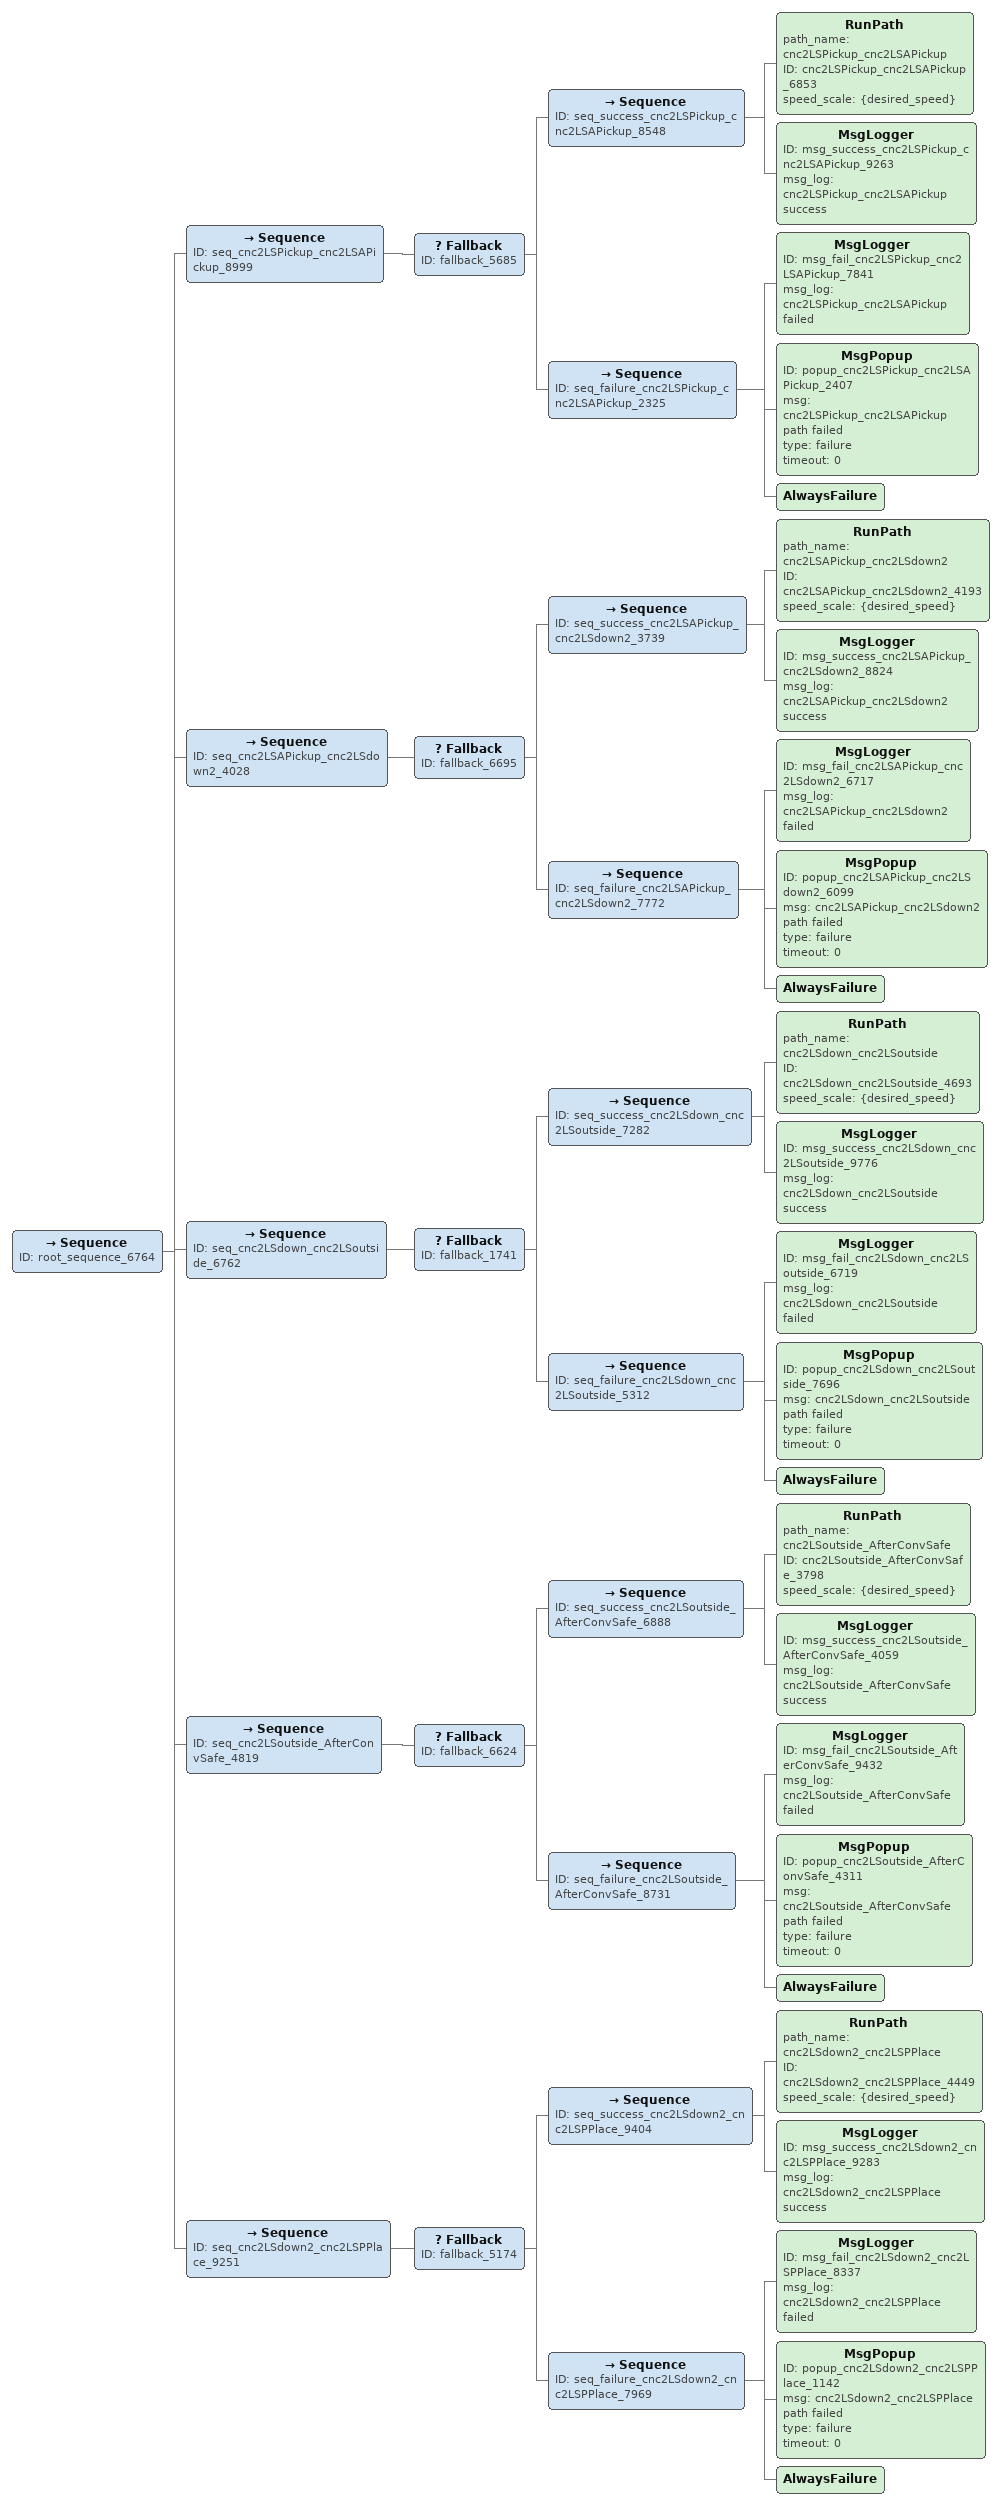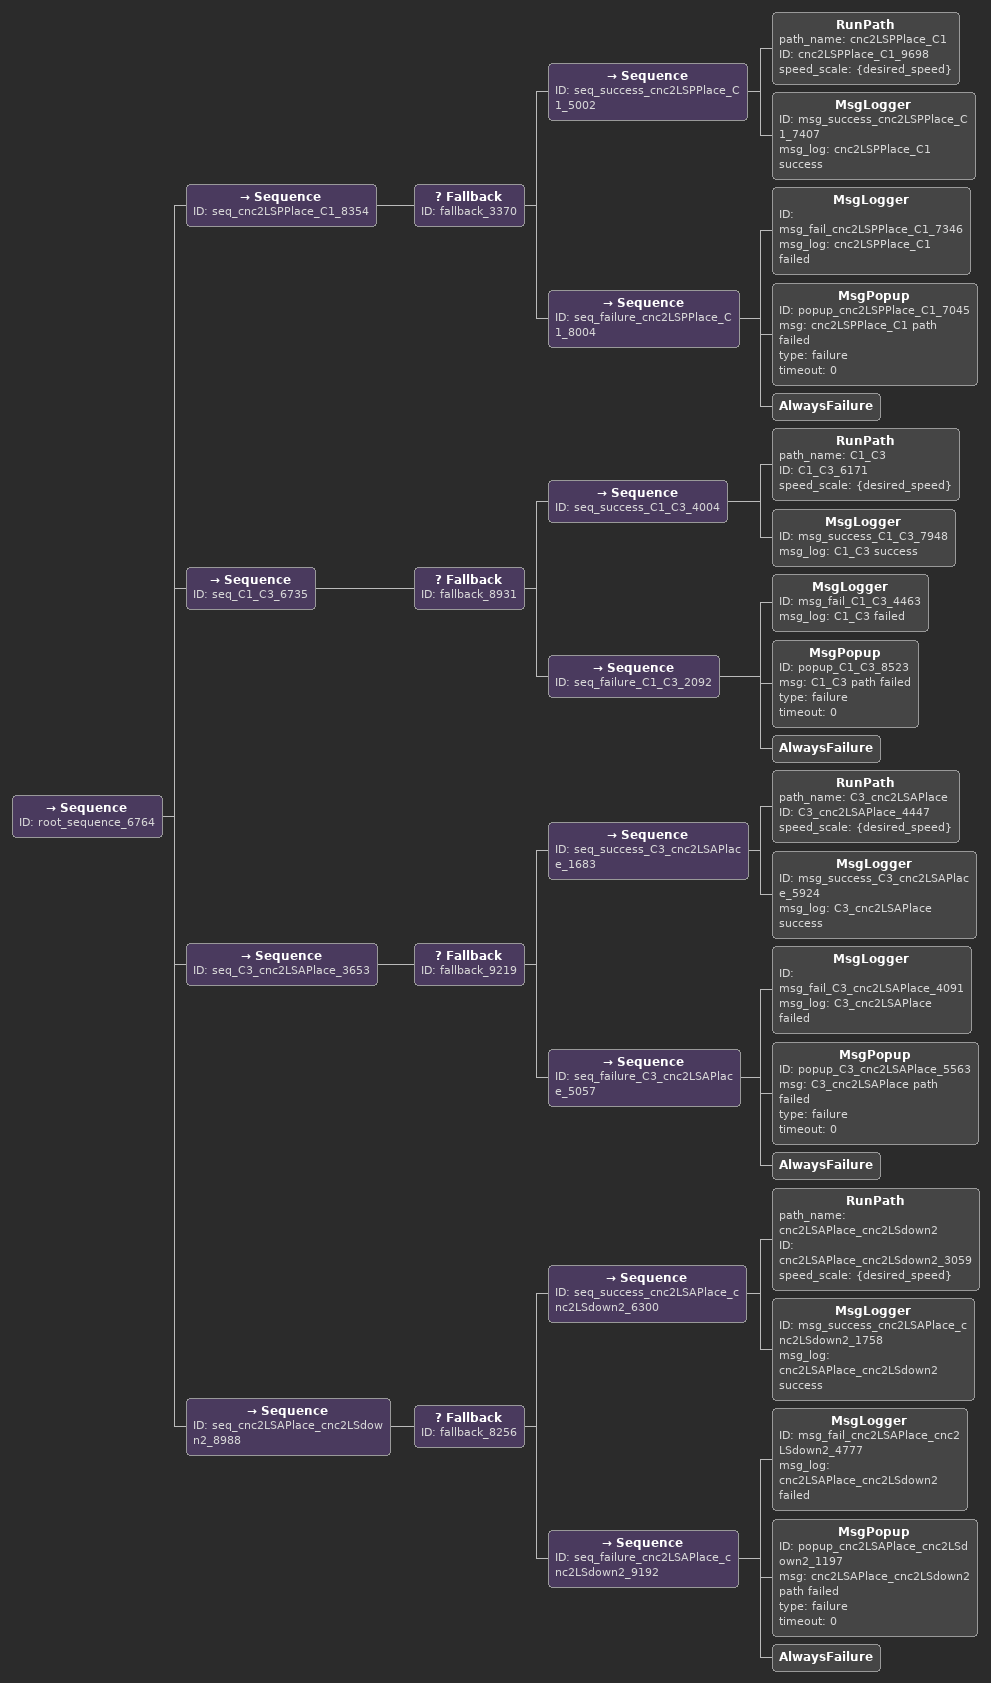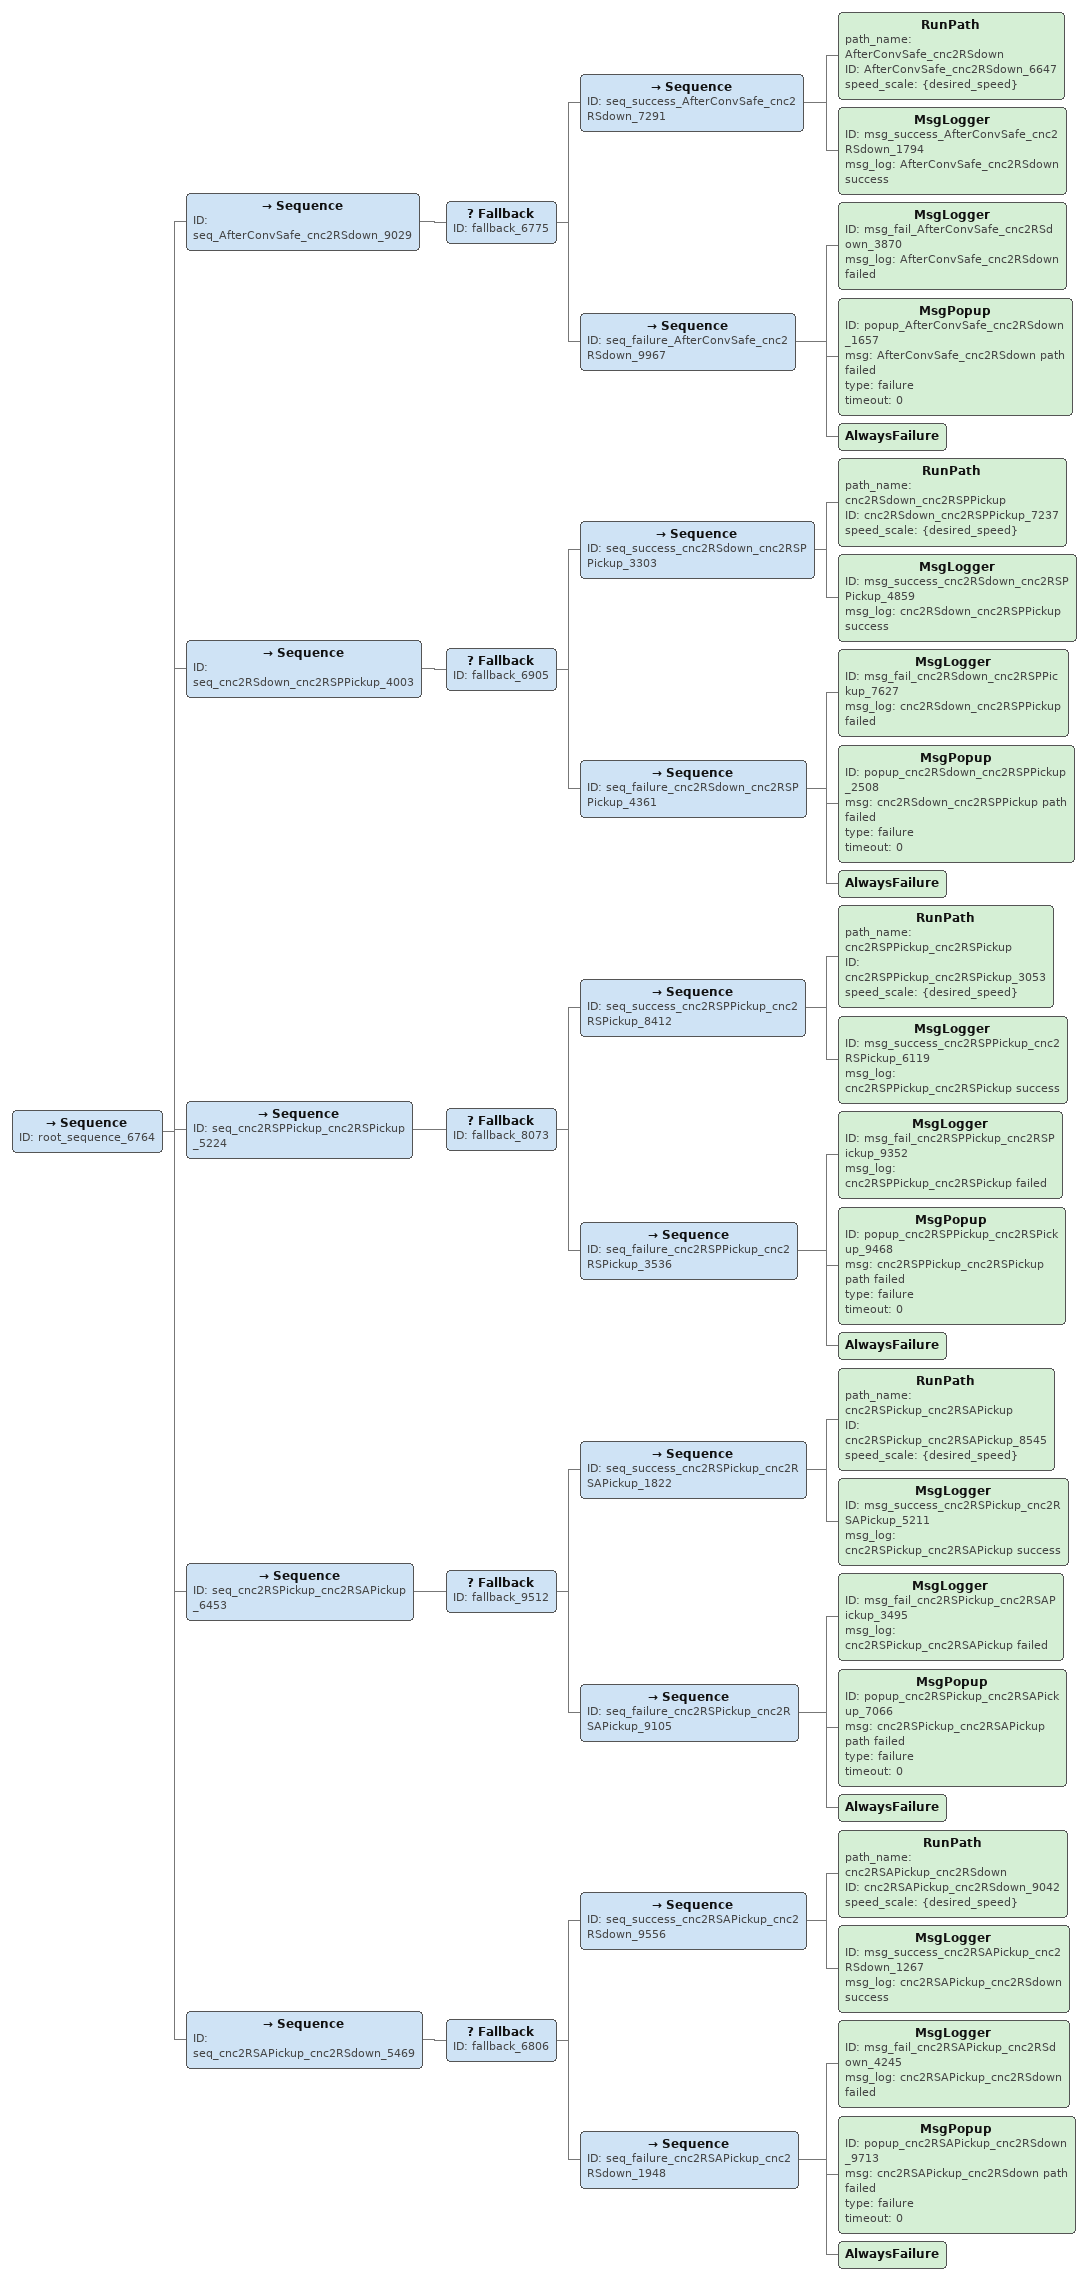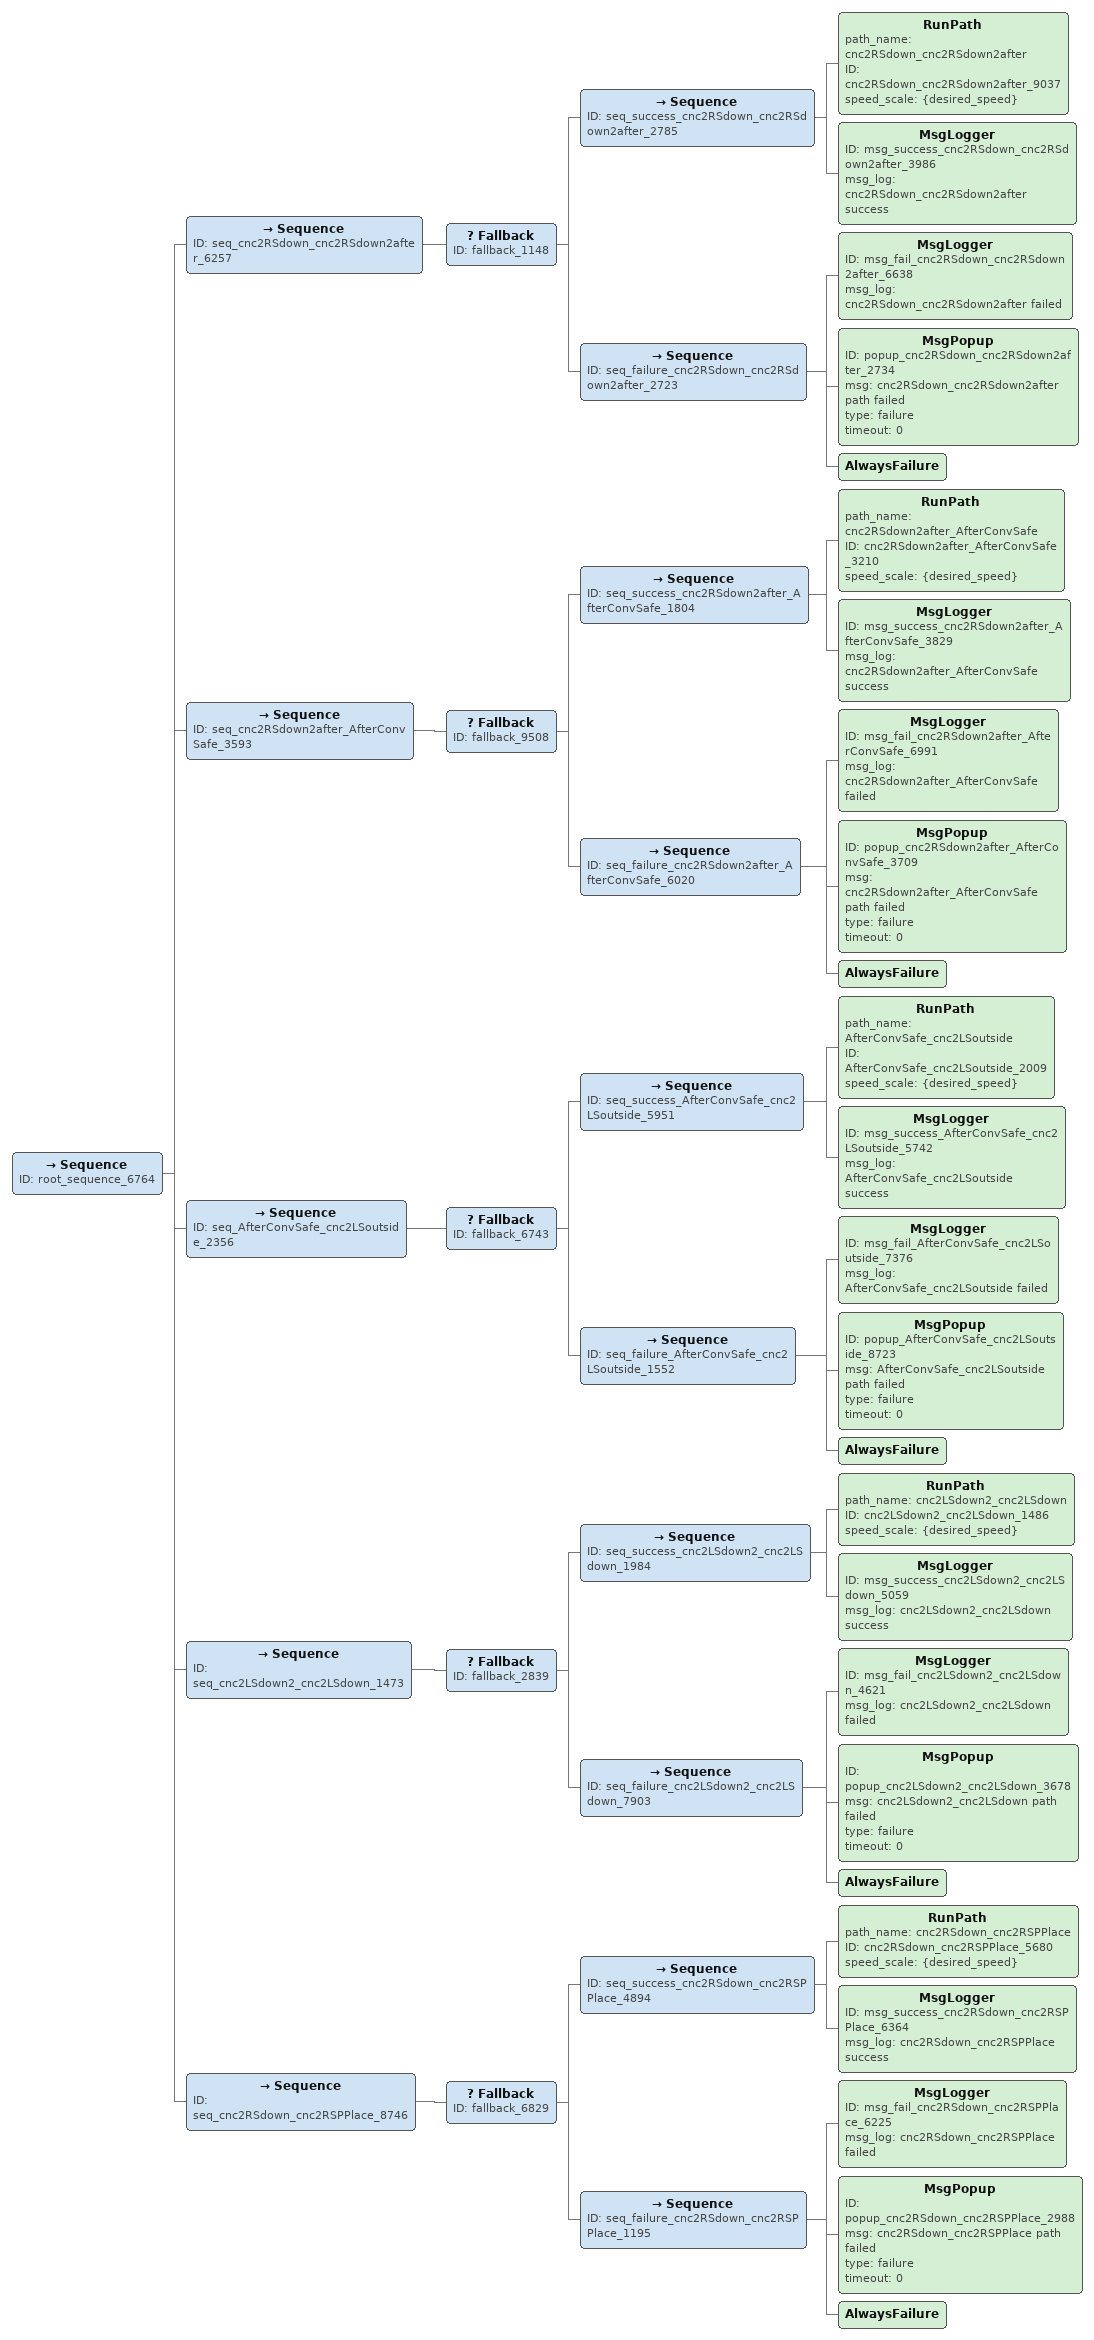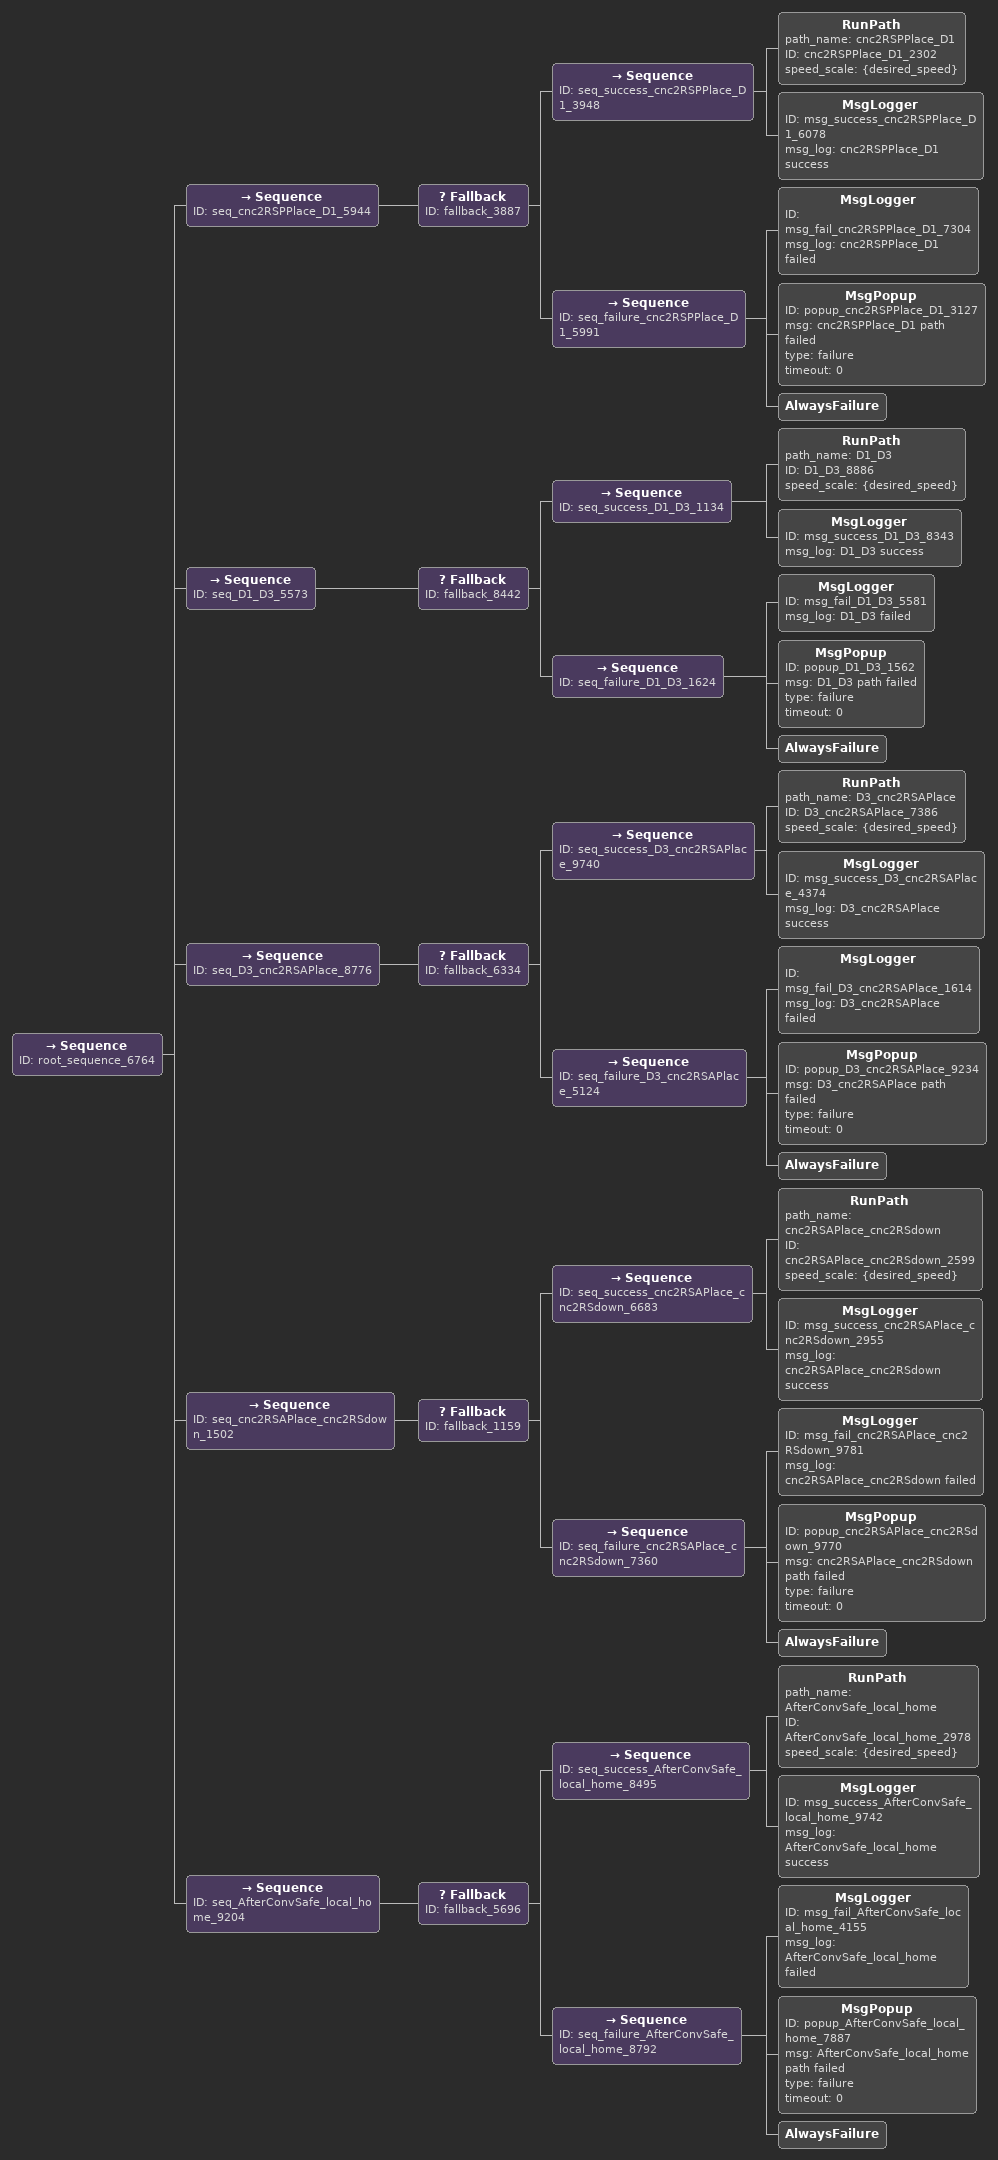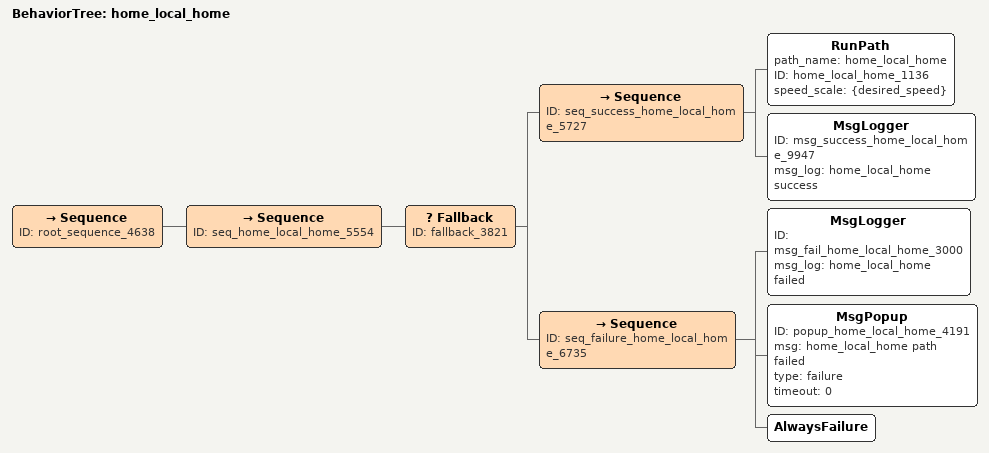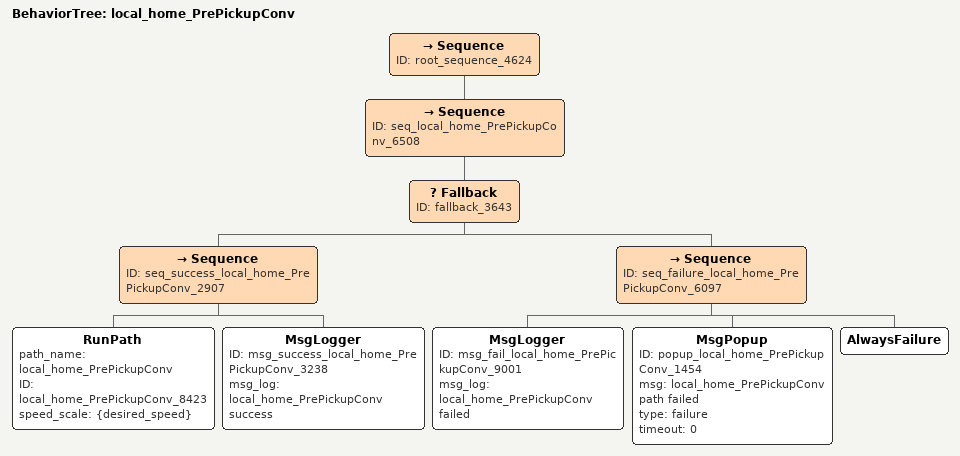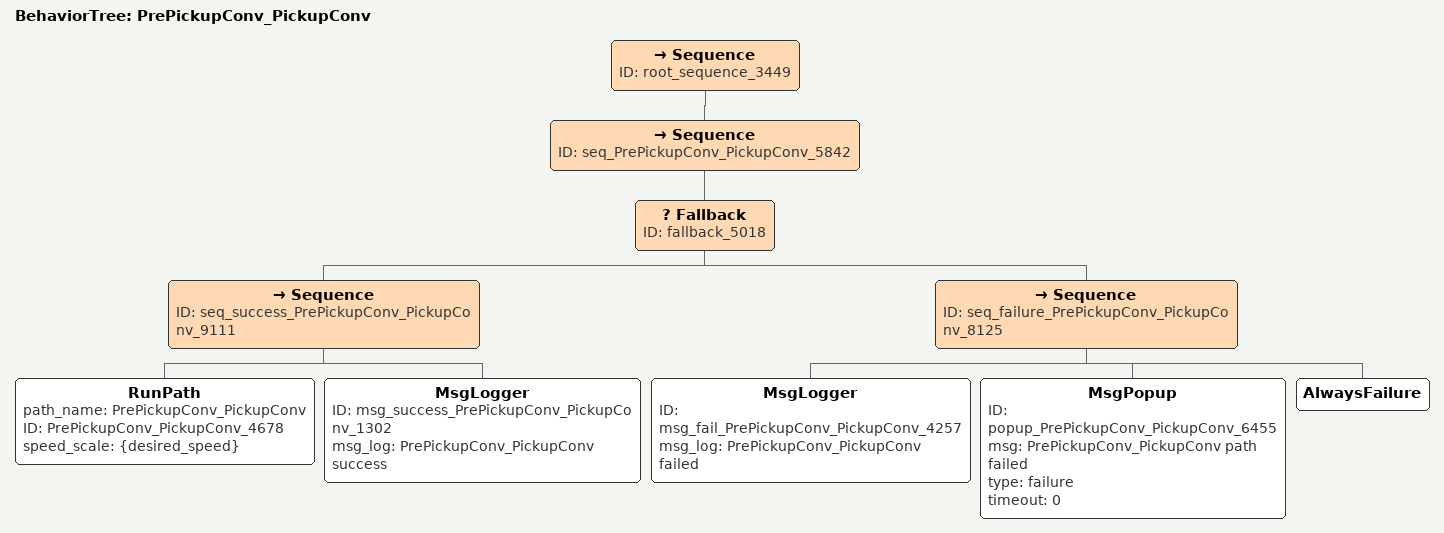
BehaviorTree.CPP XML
<Sequence ID="root_sequence_6764">
    <Sequence ID="seq_cnc2LSPickup_cnc2LSAPickup_8999">
        <Fallback ID="fallback_5685">
            <Sequence ID="seq_success_cnc2LSPickup_cnc2LSAPickup_8548">
                <RunPath path_name="cnc2LSPickup_cnc2LSAPickup" ID="cnc2LSPickup_cnc2LSAPickup_6853" speed_scale="{desired_speed}"/>
                <MsgLogger ID="msg_success_cnc2LSPickup_cnc2LSAPickup_9263" msg_log="cnc2LSPickup_cnc2LSAPickup success"/>
            </Sequence>
            <Sequence ID="seq_failure_cnc2LSPickup_cnc2LSAPickup_2325">
                <MsgLogger ID="msg_fail_cnc2LSPickup_cnc2LSAPickup_7841" msg_log="cnc2LSPickup_cnc2LSAPickup failed"/>
                <MsgPopup ID="popup_cnc2LSPickup_cnc2LSAPickup_2407" msg="cnc2LSPickup_cnc2LSAPickup path failed" type="failure" timeout="0"/>
                <AlwaysFailure/>
            </Sequence>
        </Fallback>
    </Sequence>
    <Sequence ID="seq_cnc2LSAPickup_cnc2LSdown2_4028">
        <Fallback ID="fallback_6695">
            <Sequence ID="seq_success_cnc2LSAPickup_cnc2LSdown2_3739">
                <RunPath path_name="cnc2LSAPickup_cnc2LSdown2" ID="cnc2LSAPickup_cnc2LSdown2_4193" speed_scale="{desired_speed}"/>
                <MsgLogger ID="msg_success_cnc2LSAPickup_cnc2LSdown2_8824" msg_log="cnc2LSAPickup_cnc2LSdown2 success"/>
            </Sequence>
            <Sequence ID="seq_failure_cnc2LSAPickup_cnc2LSdown2_7772">
                <MsgLogger ID="msg_fail_cnc2LSAPickup_cnc2LSdown2_6717" msg_log="cnc2LSAPickup_cnc2LSdown2 failed"/>
                <MsgPopup ID="popup_cnc2LSAPickup_cnc2LSdown2_6099" msg="cnc2LSAPickup_cnc2LSdown2 path failed" type="failure" timeout="0"/>
                <AlwaysFailure/>
            </Sequence>
        </Fallback>
    </Sequence>
    <Sequence ID="seq_cnc2LSdown_cnc2LSoutside_6762">
        <Fallback ID="fallback_1741">
            <Sequence ID="seq_success_cnc2LSdown_cnc2LSoutside_7282">
                <RunPath path_name="cnc2LSdown_cnc2LSoutside" ID="cnc2LSdown_cnc2LSoutside_4693" speed_scale="{desired_speed}"/>
                <MsgLogger ID="msg_success_cnc2LSdown_cnc2LSoutside_9776" msg_log="cnc2LSdown_cnc2LSoutside success"/>
            </Sequence>
            <Sequence ID="seq_failure_cnc2LSdown_cnc2LSoutside_5312">
                <MsgLogger ID="msg_fail_cnc2LSdown_cnc2LSoutside_6719" msg_log="cnc2LSdown_cnc2LSoutside failed"/>
                <MsgPopup ID="popup_cnc2LSdown_cnc2LSoutside_7696" msg="cnc2LSdown_cnc2LSoutside path failed" type="failure" timeout="0"/>
                <AlwaysFailure/>
            </Sequence>
        </Fallback>
    </Sequence>
    <Sequence ID="seq_cnc2LSoutside_AfterConvSafe_4819">
        <Fallback ID="fallback_6624">
            <Sequence ID="seq_success_cnc2LSoutside_AfterConvSafe_6888">
                <RunPath path_name="cnc2LSoutside_AfterConvSafe" ID="cnc2LSoutside_AfterConvSafe_3798" speed_scale="{desired_speed}"/>
                <MsgLogger ID="msg_success_cnc2LSoutside_AfterConvSafe_4059" msg_log="cnc2LSoutside_AfterConvSafe success"/>
            </Sequence>
            <Sequence ID="seq_failure_cnc2LSoutside_AfterConvSafe_8731">
                <MsgLogger ID="msg_fail_cnc2LSoutside_AfterConvSafe_9432" msg_log="cnc2LSoutside_AfterConvSafe failed"/>
                <MsgPopup ID="popup_cnc2LSoutside_AfterConvSafe_4311" msg="cnc2LSoutside_AfterConvSafe path failed" type="failure" timeout="0"/>
                <AlwaysFailure/>
            </Sequence>
        </Fallback>
    </Sequence>
    <Sequence ID="seq_cnc2LSdown2_cnc2LSPPlace_9251">
        <Fallback ID="fallback_5174">
            <Sequence ID="seq_success_cnc2LSdown2_cnc2LSPPlace_9404">
                <RunPath path_name="cnc2LSdown2_cnc2LSPPlace" ID="cnc2LSdown2_cnc2LSPPlace_4449" speed_scale="{desired_speed}"/>
                <MsgLogger ID="msg_success_cnc2LSdown2_cnc2LSPPlace_9283" msg_log="cnc2LSdown2_cnc2LSPPlace success"/>
            </Sequence>
            <Sequence ID="seq_failure_cnc2LSdown2_cnc2LSPPlace_7969">
                <MsgLogger ID="msg_fail_cnc2LSdown2_cnc2LSPPlace_8337" msg_log="cnc2LSdown2_cnc2LSPPlace failed"/>
                <MsgPopup ID="popup_cnc2LSdown2_cnc2LSPPlace_1142" msg="cnc2LSdown2_cnc2LSPPlace path failed" type="failure" timeout="0"/>
                <AlwaysFailure/>
            </Sequence>
        </Fallback>
    </Sequence>
</Sequence>

<Sequence ID="root_sequence_6764">
    <Sequence ID="seq_cnc2LSPPlace_C1_8354">
        <Fallback ID="fallback_3370">
            <Sequence ID="seq_success_cnc2LSPPlace_C1_5002">
                <RunPath path_name="cnc2LSPPlace_C1" ID="cnc2LSPPlace_C1_9698" speed_scale="{desired_speed}"/>
                <MsgLogger ID="msg_success_cnc2LSPPlace_C1_7407" msg_log="cnc2LSPPlace_C1 success"/>
            </Sequence>
            <Sequence ID="seq_failure_cnc2LSPPlace_C1_8004">
                <MsgLogger ID="msg_fail_cnc2LSPPlace_C1_7346" msg_log="cnc2LSPPlace_C1 failed"/>
                <MsgPopup ID="popup_cnc2LSPPlace_C1_7045" msg="cnc2LSPPlace_C1 path failed" type="failure" timeout="0"/>
                <AlwaysFailure/>
            </Sequence>
        </Fallback>
    </Sequence>
    <Sequence ID="seq_C1_C3_6735">
        <Fallback ID="fallback_8931">
            <Sequence ID="seq_success_C1_C3_4004">
                <RunPath path_name="C1_C3" ID="C1_C3_6171" speed_scale="{desired_speed}"/>
                <MsgLogger ID="msg_success_C1_C3_7948" msg_log="C1_C3 success"/>
            </Sequence>
            <Sequence ID="seq_failure_C1_C3_2092">
                <MsgLogger ID="msg_fail_C1_C3_4463" msg_log="C1_C3 failed"/>
                <MsgPopup ID="popup_C1_C3_8523" msg="C1_C3 path failed" type="failure" timeout="0"/>
                <AlwaysFailure/>
            </Sequence>
        </Fallback>
    </Sequence>
    <Sequence ID="seq_C3_cnc2LSAPlace_3653">
        <Fallback ID="fallback_9219">
            <Sequence ID="seq_success_C3_cnc2LSAPlace_1683">
                <RunPath path_name="C3_cnc2LSAPlace" ID="C3_cnc2LSAPlace_4447" speed_scale="{desired_speed}"/>
                <MsgLogger ID="msg_success_C3_cnc2LSAPlace_5924" msg_log="C3_cnc2LSAPlace success"/>
            </Sequence>
            <Sequence ID="seq_failure_C3_cnc2LSAPlace_5057">
                <MsgLogger ID="msg_fail_C3_cnc2LSAPlace_4091" msg_log="C3_cnc2LSAPlace failed"/>
                <MsgPopup ID="popup_C3_cnc2LSAPlace_5563" msg="C3_cnc2LSAPlace path failed" type="failure" timeout="0"/>
                <AlwaysFailure/>
            </Sequence>
        </Fallback>
    </Sequence>
    <Sequence ID="seq_cnc2LSAPlace_cnc2LSdown2_8988">
        <Fallback ID="fallback_8256">
            <Sequence ID="seq_success_cnc2LSAPlace_cnc2LSdown2_6300">
                <RunPath path_name="cnc2LSAPlace_cnc2LSdown2" ID="cnc2LSAPlace_cnc2LSdown2_3059" speed_scale="{desired_speed}"/>
                <MsgLogger ID="msg_success_cnc2LSAPlace_cnc2LSdown2_1758" msg_log="cnc2LSAPlace_cnc2LSdown2 success"/>
            </Sequence>
            <Sequence ID="seq_failure_cnc2LSAPlace_cnc2LSdown2_9192">
                <MsgLogger ID="msg_fail_cnc2LSAPlace_cnc2LSdown2_4777" msg_log="cnc2LSAPlace_cnc2LSdown2 failed"/>
                <MsgPopup ID="popup_cnc2LSAPlace_cnc2LSdown2_1197" msg="cnc2LSAPlace_cnc2LSdown2 path failed" type="failure" timeout="0"/>
                <AlwaysFailure/>
            </Sequence>
        </Fallback>
    </Sequence>
</Sequence>

<Sequence ID="root_sequence_6764">
    <Sequence ID="seq_AfterConvSafe_cnc2RSdown_9029">
        <Fallback ID="fallback_6775">
            <Sequence ID="seq_success_AfterConvSafe_cnc2RSdown_7291">
                <RunPath path_name="AfterConvSafe_cnc2RSdown" ID="AfterConvSafe_cnc2RSdown_6647" speed_scale="{desired_speed}"/>
                <MsgLogger ID="msg_success_AfterConvSafe_cnc2RSdown_1794" msg_log="AfterConvSafe_cnc2RSdown success"/>
            </Sequence>
            <Sequence ID="seq_failure_AfterConvSafe_cnc2RSdown_9967">
                <MsgLogger ID="msg_fail_AfterConvSafe_cnc2RSdown_3870" msg_log="AfterConvSafe_cnc2RSdown failed"/>
                <MsgPopup ID="popup_AfterConvSafe_cnc2RSdown_1657" msg="AfterConvSafe_cnc2RSdown path failed" type="failure" timeout="0"/>
                <AlwaysFailure/>
            </Sequence>
        </Fallback>
    </Sequence>
    <Sequence ID="seq_cnc2RSdown_cnc2RSPPickup_4003">
        <Fallback ID="fallback_6905">
            <Sequence ID="seq_success_cnc2RSdown_cnc2RSPPickup_3303">
                <RunPath path_name="cnc2RSdown_cnc2RSPPickup" ID="cnc2RSdown_cnc2RSPPickup_7237" speed_scale="{desired_speed}"/>
                <MsgLogger ID="msg_success_cnc2RSdown_cnc2RSPPickup_4859" msg_log="cnc2RSdown_cnc2RSPPickup success"/>
            </Sequence>
            <Sequence ID="seq_failure_cnc2RSdown_cnc2RSPPickup_4361">
                <MsgLogger ID="msg_fail_cnc2RSdown_cnc2RSPPickup_7627" msg_log="cnc2RSdown_cnc2RSPPickup failed"/>
                <MsgPopup ID="popup_cnc2RSdown_cnc2RSPPickup_2508" msg="cnc2RSdown_cnc2RSPPickup path failed" type="failure" timeout="0"/>
                <AlwaysFailure/>
            </Sequence>
        </Fallback>
    </Sequence>
    <Sequence ID="seq_cnc2RSPPickup_cnc2RSPickup_5224">
        <Fallback ID="fallback_8073">
            <Sequence ID="seq_success_cnc2RSPPickup_cnc2RSPickup_8412">
                <RunPath path_name="cnc2RSPPickup_cnc2RSPickup" ID="cnc2RSPPickup_cnc2RSPickup_3053" speed_scale="{desired_speed}"/>
                <MsgLogger ID="msg_success_cnc2RSPPickup_cnc2RSPickup_6119" msg_log="cnc2RSPPickup_cnc2RSPickup success"/>
            </Sequence>
            <Sequence ID="seq_failure_cnc2RSPPickup_cnc2RSPickup_3536">
                <MsgLogger ID="msg_fail_cnc2RSPPickup_cnc2RSPickup_9352" msg_log="cnc2RSPPickup_cnc2RSPickup failed"/>
                <MsgPopup ID="popup_cnc2RSPPickup_cnc2RSPickup_9468" msg="cnc2RSPPickup_cnc2RSPickup path failed" type="failure" timeout="0"/>
                <AlwaysFailure/>
            </Sequence>
        </Fallback>
    </Sequence>
    <Sequence ID="seq_cnc2RSPickup_cnc2RSAPickup_6453">
        <Fallback ID="fallback_9512">
            <Sequence ID="seq_success_cnc2RSPickup_cnc2RSAPickup_1822">
                <RunPath path_name="cnc2RSPickup_cnc2RSAPickup" ID="cnc2RSPickup_cnc2RSAPickup_8545" speed_scale="{desired_speed}"/>
                <MsgLogger ID="msg_success_cnc2RSPickup_cnc2RSAPickup_5211" msg_log="cnc2RSPickup_cnc2RSAPickup success"/>
            </Sequence>
            <Sequence ID="seq_failure_cnc2RSPickup_cnc2RSAPickup_9105">
                <MsgLogger ID="msg_fail_cnc2RSPickup_cnc2RSAPickup_3495" msg_log="cnc2RSPickup_cnc2RSAPickup failed"/>
                <MsgPopup ID="popup_cnc2RSPickup_cnc2RSAPickup_7066" msg="cnc2RSPickup_cnc2RSAPickup path failed" type="failure" timeout="0"/>
                <AlwaysFailure/>
            </Sequence>
        </Fallback>
    </Sequence>
    <Sequence ID="seq_cnc2RSAPickup_cnc2RSdown_5469">
        <Fallback ID="fallback_6806">
            <Sequence ID="seq_success_cnc2RSAPickup_cnc2RSdown_9556">
                <RunPath path_name="cnc2RSAPickup_cnc2RSdown" ID="cnc2RSAPickup_cnc2RSdown_9042" speed_scale="{desired_speed}"/>
                <MsgLogger ID="msg_success_cnc2RSAPickup_cnc2RSdown_1267" msg_log="cnc2RSAPickup_cnc2RSdown success"/>
            </Sequence>
            <Sequence ID="seq_failure_cnc2RSAPickup_cnc2RSdown_1948">
                <MsgLogger ID="msg_fail_cnc2RSAPickup_cnc2RSdown_4245" msg_log="cnc2RSAPickup_cnc2RSdown failed"/>
                <MsgPopup ID="popup_cnc2RSAPickup_cnc2RSdown_9713" msg="cnc2RSAPickup_cnc2RSdown path failed" type="failure" timeout="0"/>
                <AlwaysFailure/>
            </Sequence>
        </Fallback>
    </Sequence>
</Sequence>

<Sequence ID="root_sequence_6764">
    <Sequence ID="seq_cnc2RSdown_cnc2RSdown2after_6257">
        <Fallback ID="fallback_1148">
            <Sequence ID="seq_success_cnc2RSdown_cnc2RSdown2after_2785">
                <RunPath path_name="cnc2RSdown_cnc2RSdown2after" ID="cnc2RSdown_cnc2RSdown2after_9037" speed_scale="{desired_speed}"/>
                <MsgLogger ID="msg_success_cnc2RSdown_cnc2RSdown2after_3986" msg_log="cnc2RSdown_cnc2RSdown2after success"/>
            </Sequence>
            <Sequence ID="seq_failure_cnc2RSdown_cnc2RSdown2after_2723">
                <MsgLogger ID="msg_fail_cnc2RSdown_cnc2RSdown2after_6638" msg_log="cnc2RSdown_cnc2RSdown2after failed"/>
                <MsgPopup ID="popup_cnc2RSdown_cnc2RSdown2after_2734" msg="cnc2RSdown_cnc2RSdown2after path failed" type="failure" timeout="0"/>
                <AlwaysFailure/>
            </Sequence>
        </Fallback>
    </Sequence>
    <Sequence ID="seq_cnc2RSdown2after_AfterConvSafe_3593">
        <Fallback ID="fallback_9508">
            <Sequence ID="seq_success_cnc2RSdown2after_AfterConvSafe_1804">
                <RunPath path_name="cnc2RSdown2after_AfterConvSafe" ID="cnc2RSdown2after_AfterConvSafe_3210" speed_scale="{desired_speed}"/>
                <MsgLogger ID="msg_success_cnc2RSdown2after_AfterConvSafe_3829" msg_log="cnc2RSdown2after_AfterConvSafe success"/>
            </Sequence>
            <Sequence ID="seq_failure_cnc2RSdown2after_AfterConvSafe_6020">
                <MsgLogger ID="msg_fail_cnc2RSdown2after_AfterConvSafe_6991" msg_log="cnc2RSdown2after_AfterConvSafe failed"/>
                <MsgPopup ID="popup_cnc2RSdown2after_AfterConvSafe_3709" msg="cnc2RSdown2after_AfterConvSafe path failed" type="failure" timeout="0"/>
                <AlwaysFailure/>
            </Sequence>
        </Fallback>
    </Sequence>
    <Sequence ID="seq_AfterConvSafe_cnc2LSoutside_2356">
        <Fallback ID="fallback_6743">
            <Sequence ID="seq_success_AfterConvSafe_cnc2LSoutside_5951">
                <RunPath path_name="AfterConvSafe_cnc2LSoutside" ID="AfterConvSafe_cnc2LSoutside_2009" speed_scale="{desired_speed}"/>
                <MsgLogger ID="msg_success_AfterConvSafe_cnc2LSoutside_5742" msg_log="AfterConvSafe_cnc2LSoutside success"/>
            </Sequence>
            <Sequence ID="seq_failure_AfterConvSafe_cnc2LSoutside_1552">
                <MsgLogger ID="msg_fail_AfterConvSafe_cnc2LSoutside_7376" msg_log="AfterConvSafe_cnc2LSoutside failed"/>
                <MsgPopup ID="popup_AfterConvSafe_cnc2LSoutside_8723" msg="AfterConvSafe_cnc2LSoutside path failed" type="failure" timeout="0"/>
                <AlwaysFailure/>
            </Sequence>
        </Fallback>
    </Sequence>
    <Sequence ID="seq_cnc2LSdown2_cnc2LSdown_1473">
        <Fallback ID="fallback_2839">
            <Sequence ID="seq_success_cnc2LSdown2_cnc2LSdown_1984">
                <RunPath path_name="cnc2LSdown2_cnc2LSdown" ID="cnc2LSdown2_cnc2LSdown_1486" speed_scale="{desired_speed}"/>
                <MsgLogger ID="msg_success_cnc2LSdown2_cnc2LSdown_5059" msg_log="cnc2LSdown2_cnc2LSdown success"/>
            </Sequence>
            <Sequence ID="seq_failure_cnc2LSdown2_cnc2LSdown_7903">
                <MsgLogger ID="msg_fail_cnc2LSdown2_cnc2LSdown_4621" msg_log="cnc2LSdown2_cnc2LSdown failed"/>
                <MsgPopup ID="popup_cnc2LSdown2_cnc2LSdown_3678" msg="cnc2LSdown2_cnc2LSdown path failed" type="failure" timeout="0"/>
                <AlwaysFailure/>
            </Sequence>
        </Fallback>
    </Sequence>
    <Sequence ID="seq_cnc2RSdown_cnc2RSPPlace_8746">
        <Fallback ID="fallback_6829">
            <Sequence ID="seq_success_cnc2RSdown_cnc2RSPPlace_4894">
                <RunPath path_name="cnc2RSdown_cnc2RSPPlace" ID="cnc2RSdown_cnc2RSPPlace_5680" speed_scale="{desired_speed}"/>
                <MsgLogger ID="msg_success_cnc2RSdown_cnc2RSPPlace_6364" msg_log="cnc2RSdown_cnc2RSPPlace success"/>
            </Sequence>
            <Sequence ID="seq_failure_cnc2RSdown_cnc2RSPPlace_1195">
                <MsgLogger ID="msg_fail_cnc2RSdown_cnc2RSPPlace_6225" msg_log="cnc2RSdown_cnc2RSPPlace failed"/>
                <MsgPopup ID="popup_cnc2RSdown_cnc2RSPPlace_2988" msg="cnc2RSdown_cnc2RSPPlace path failed" type="failure" timeout="0"/>
                <AlwaysFailure/>
            </Sequence>
        </Fallback>
    </Sequence>
</Sequence>

<Sequence ID="root_sequence_6764">
    <Sequence ID="seq_cnc2RSPPlace_D1_5944">
        <Fallback ID="fallback_3887">
            <Sequence ID="seq_success_cnc2RSPPlace_D1_3948">
                <RunPath path_name="cnc2RSPPlace_D1" ID="cnc2RSPPlace_D1_2302" speed_scale="{desired_speed}"/>
                <MsgLogger ID="msg_success_cnc2RSPPlace_D1_6078" msg_log="cnc2RSPPlace_D1 success"/>
            </Sequence>
            <Sequence ID="seq_failure_cnc2RSPPlace_D1_5991">
                <MsgLogger ID="msg_fail_cnc2RSPPlace_D1_7304" msg_log="cnc2RSPPlace_D1 failed"/>
                <MsgPopup ID="popup_cnc2RSPPlace_D1_3127" msg="cnc2RSPPlace_D1 path failed" type="failure" timeout="0"/>
                <AlwaysFailure/>
            </Sequence>
        </Fallback>
    </Sequence>
    <Sequence ID="seq_D1_D3_5573">
        <Fallback ID="fallback_8442">
            <Sequence ID="seq_success_D1_D3_1134">
                <RunPath path_name="D1_D3" ID="D1_D3_8886" speed_scale="{desired_speed}"/>
                <MsgLogger ID="msg_success_D1_D3_8343" msg_log="D1_D3 success"/>
            </Sequence>
            <Sequence ID="seq_failure_D1_D3_1624">
                <MsgLogger ID="msg_fail_D1_D3_5581" msg_log="D1_D3 failed"/>
                <MsgPopup ID="popup_D1_D3_1562" msg="D1_D3 path failed" type="failure" timeout="0"/>
                <AlwaysFailure/>
            </Sequence>
        </Fallback>
    </Sequence>
    <Sequence ID="seq_D3_cnc2RSAPlace_8776">
        <Fallback ID="fallback_6334">
            <Sequence ID="seq_success_D3_cnc2RSAPlace_9740">
                <RunPath path_name="D3_cnc2RSAPlace" ID="D3_cnc2RSAPlace_7386" speed_scale="{desired_speed}"/>
                <MsgLogger ID="msg_success_D3_cnc2RSAPlace_4374" msg_log="D3_cnc2RSAPlace success"/>
            </Sequence>
            <Sequence ID="seq_failure_D3_cnc2RSAPlace_5124">
                <MsgLogger ID="msg_fail_D3_cnc2RSAPlace_1614" msg_log="D3_cnc2RSAPlace failed"/>
                <MsgPopup ID="popup_D3_cnc2RSAPlace_9234" msg="D3_cnc2RSAPlace path failed" type="failure" timeout="0"/>
                <AlwaysFailure/>
            </Sequence>
        </Fallback>
    </Sequence>
    <Sequence ID="seq_cnc2RSAPlace_cnc2RSdown_1502">
        <Fallback ID="fallback_1159">
            <Sequence ID="seq_success_cnc2RSAPlace_cnc2RSdown_6683">
                <RunPath path_name="cnc2RSAPlace_cnc2RSdown" ID="cnc2RSAPlace_cnc2RSdown_2599" speed_scale="{desired_speed}"/>
                <MsgLogger ID="msg_success_cnc2RSAPlace_cnc2RSdown_2955" msg_log="cnc2RSAPlace_cnc2RSdown success"/>
            </Sequence>
            <Sequence ID="seq_failure_cnc2RSAPlace_cnc2RSdown_7360">
                <MsgLogger ID="msg_fail_cnc2RSAPlace_cnc2RSdown_9781" msg_log="cnc2RSAPlace_cnc2RSdown failed"/>
                <MsgPopup ID="popup_cnc2RSAPlace_cnc2RSdown_9770" msg="cnc2RSAPlace_cnc2RSdown path failed" type="failure" timeout="0"/>
                <AlwaysFailure/>
            </Sequence>
        </Fallback>
    </Sequence>
    <Sequence ID="seq_AfterConvSafe_local_home_9204">
        <Fallback ID="fallback_5696">
            <Sequence ID="seq_success_AfterConvSafe_local_home_8495">
                <RunPath path_name="AfterConvSafe_local_home" ID="AfterConvSafe_local_home_2978" speed_scale="{desired_speed}"/>
                <MsgLogger ID="msg_success_AfterConvSafe_local_home_9742" msg_log="AfterConvSafe_local_home success"/>
            </Sequence>
            <Sequence ID="seq_failure_AfterConvSafe_local_home_8792">
                <MsgLogger ID="msg_fail_AfterConvSafe_local_home_4155" msg_log="AfterConvSafe_local_home failed"/>
                <MsgPopup ID="popup_AfterConvSafe_local_home_7887" msg="AfterConvSafe_local_home path failed" type="failure" timeout="0"/>
                <AlwaysFailure/>
            </Sequence>
        </Fallback>
    </Sequence>
</Sequence>

<BehaviorTree ID="home_local_home" name="home_local_home_9172">
    <Sequence ID="root_sequence_4638">
        <Sequence ID="seq_home_local_home_5554">
            <Fallback ID="fallback_3821">
                <Sequence ID="seq_success_home_local_home_5727">
                    <RunPath path_name="home_local_home" ID="home_local_home_1136" speed_scale="{desired_speed}"/>
                    <MsgLogger ID="msg_success_home_local_home_9947" msg_log="home_local_home success"/>
                </Sequence>
                <Sequence ID="seq_failure_home_local_home_6735">
                    <MsgLogger ID="msg_fail_home_local_home_3000" msg_log="home_local_home failed"/>
                    <MsgPopup ID="popup_home_local_home_4191" msg="home_local_home path failed" type="failure" timeout="0"/>
                    <AlwaysFailure/>
                </Sequence>
            </Fallback>
        </Sequence>
    </Sequence>
</BehaviorTree>

<BehaviorTree ID="local_home_PrePickupConv" name="local_home_PrePickupConv_2276">
    <Sequence ID="root_sequence_4624">
        <Sequence ID="seq_local_home_PrePickupConv_6508">
            <Fallback ID="fallback_3643">
                <Sequence ID="seq_success_local_home_PrePickupConv_2907">
                    <RunPath path_name="local_home_PrePickupConv" ID="local_home_PrePickupConv_8423" speed_scale="{desired_speed}"/>
                    <MsgLogger ID="msg_success_local_home_PrePickupConv_3238" msg_log="local_home_PrePickupConv success"/>
                </Sequence>
                <Sequence ID="seq_failure_local_home_PrePickupConv_6097">
                    <MsgLogger ID="msg_fail_local_home_PrePickupConv_9001" msg_log="local_home_PrePickupConv failed"/>
                    <MsgPopup ID="popup_local_home_PrePickupConv_1454" msg="local_home_PrePickupConv path failed" type="failure" timeout="0"/>
                    <AlwaysFailure/>
                </Sequence>
            </Fallback>
        </Sequence>
    </Sequence>
</BehaviorTree>

<BehaviorTree ID="PrePickupConv_PickupConv" name="PrePickupConv_PickupConv_9127">
    <Sequence ID="root_sequence_3449">
        <Sequence ID="seq_PrePickupConv_PickupConv_5842">
            <Fallback ID="fallback_5018">
                <Sequence ID="seq_success_PrePickupConv_PickupConv_9111">
                    <RunPath path_name="PrePickupConv_PickupConv" ID="PrePickupConv_PickupConv_4678" speed_scale="{desired_speed}"/>
                    <MsgLogger ID="msg_success_PrePickupConv_PickupConv_1302" msg_log="PrePickupConv_PickupConv success"/>
                </Sequence>
                <Sequence ID="seq_failure_PrePickupConv_PickupConv_8125">
                    <MsgLogger ID="msg_fail_PrePickupConv_PickupConv_4257" msg_log="PrePickupConv_PickupConv failed"/>
                    <MsgPopup ID="popup_PrePickupConv_PickupConv_6455" msg="PrePickupConv_PickupConv path failed" type="failure" timeout="0"/>
                    <AlwaysFailure/>
                </Sequence>
            </Fallback>
        </Sequence>
    </Sequence>
</BehaviorTree>
